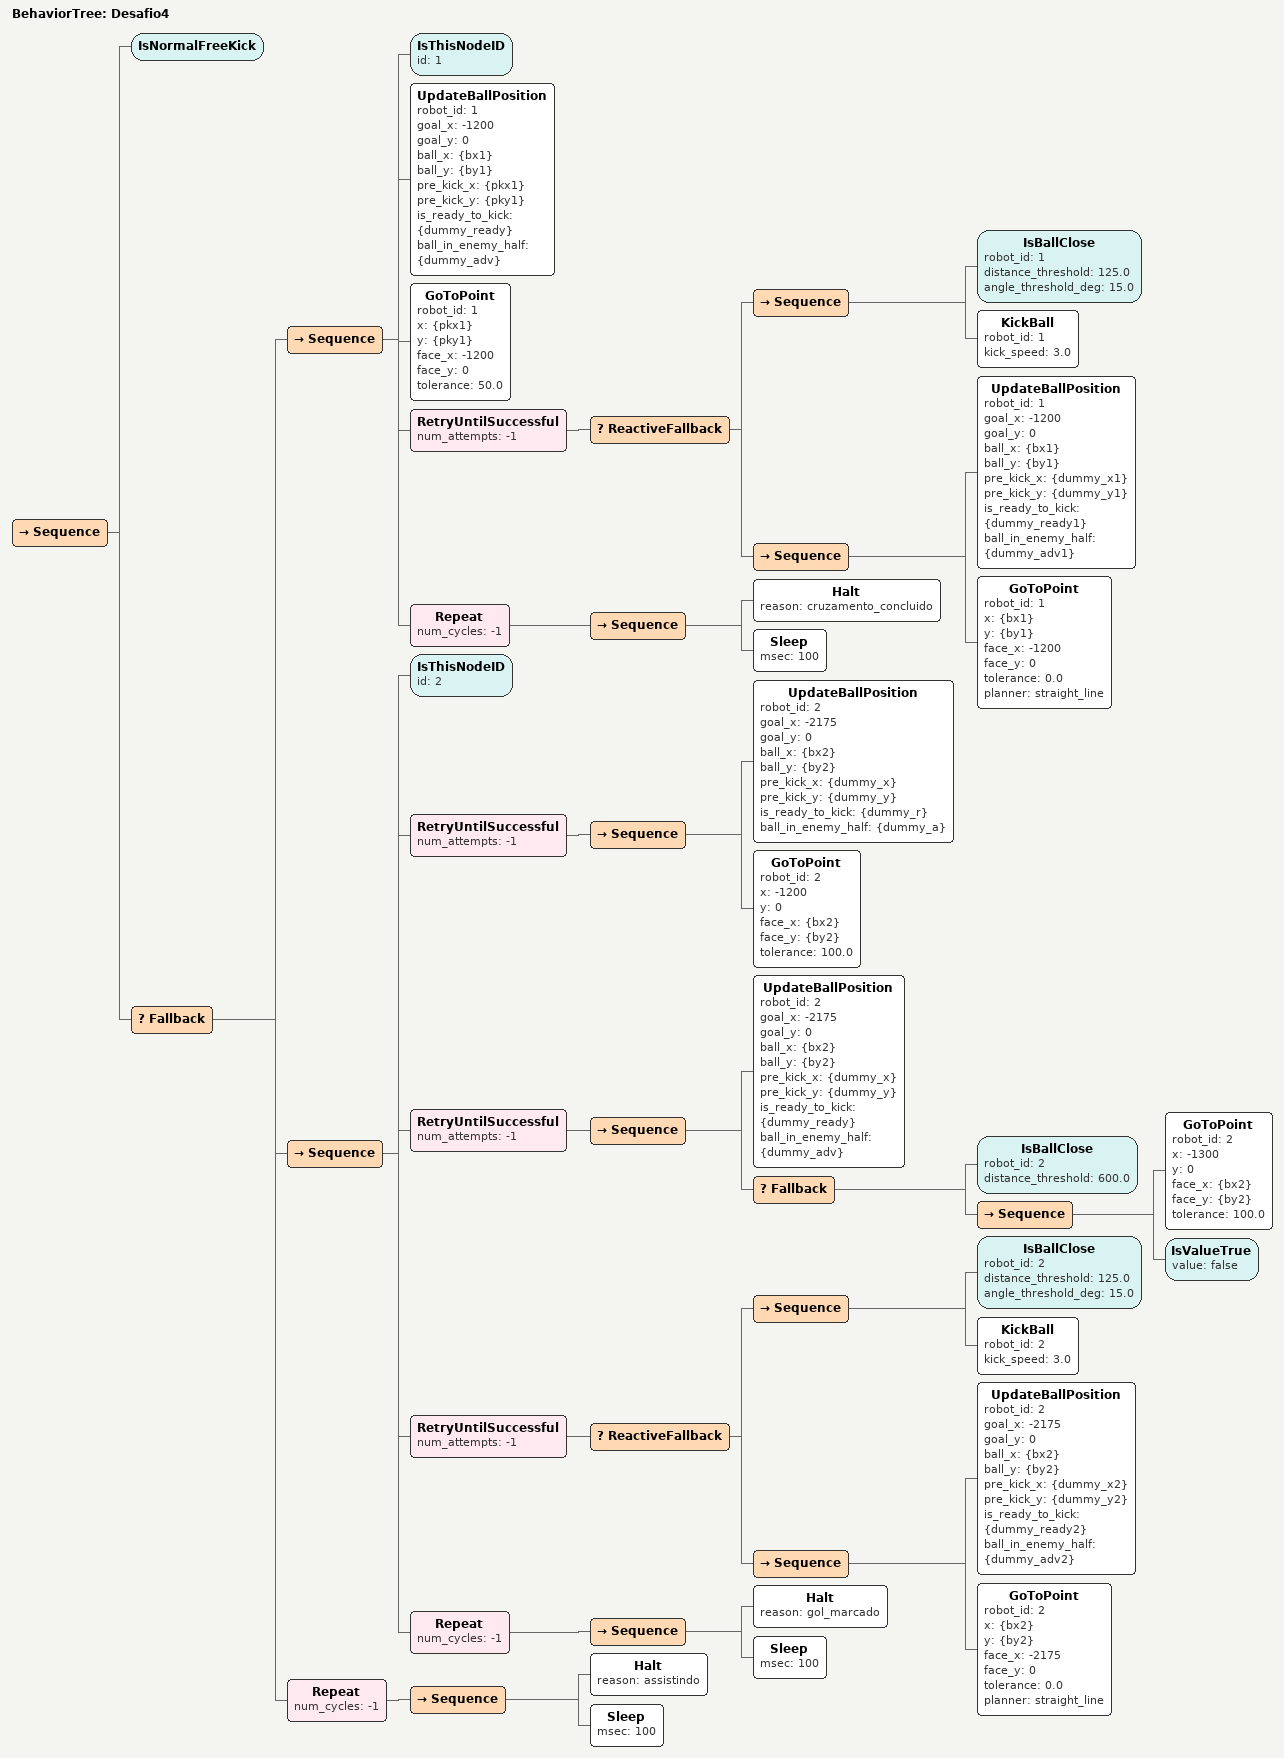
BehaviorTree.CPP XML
<root BTCPP_format="4">
    <BehaviorTree ID="Desafio4">
        <Sequence>
            <!-- 1. Gatilho do Juiz -->
            <IsNormalFreeKick/>

            <Fallback>

                <!-- ROBÔ 1 (O CRUZADOR / WINGER)                   -->
                <Sequence>
                    <IsThisNodeID id="1"/>

                    <!-- Rastreia a bola MIRANDO NA NOVA POSIÇÃO do Robô 2 (-1300, 0) -->
                    <UpdateBallPosition robot_id="1" goal_x="-1200" goal_y="0"
                                        ball_x="{bx1}" ball_y="{by1}" pre_kick_x="{pkx1}" pre_kick_y="{pky1}"
                                        is_ready_to_kick="{dummy_ready}" ball_in_enemy_half="{dummy_adv}"/>

                    <!-- Posiciona atrás da bola e alinha pro cruzamento olhando para (-1300, 0) -->
                    <GoToPoint robot_id="1" x="{pkx1}" y="{pky1}" face_x="-1200" face_y="0" tolerance="50.0"/>

                    <!-- Bote: Avança e cruza cravado na bola -->
                    <RetryUntilSuccessful num_attempts="-1">
                        <ReactiveFallback>
                            <Sequence>
                                <IsBallClose robot_id="1" distance_threshold="125.0" angle_threshold_deg="15.0"/>
                                <KickBall robot_id="1" kick_speed="3.0"/>
                            </Sequence>
                            <Sequence>
                                <!-- Atualiza o alvo durante a investida (-1300, 0) -->
                                <UpdateBallPosition robot_id="1" goal_x="-1200" goal_y="0"
                                                    ball_x="{bx1}" ball_y="{by1}" pre_kick_x="{dummy_x1}" pre_kick_y="{dummy_y1}"
                                                    is_ready_to_kick="{dummy_ready1}" ball_in_enemy_half="{dummy_adv1}"/>
                                <!-- Bote mantendo a mira na nova coordenada -->
                                <GoToPoint robot_id="1" x="{bx1}" y="{by1}" face_x="-1200" face_y="0" tolerance="0.0" planner="straight_line"/>
                            </Sequence>
                        </ReactiveFallback>
                    </RetryUntilSuccessful>

                    <!-- Cruza e sai da jogada -->
                    <Repeat num_cycles="-1">
                        <Sequence>
                            <Halt reason="cruzamento_concluido"/>
                            <Sleep msec="100"/>
                        </Sequence>
                    </Repeat>
                </Sequence>

                <!-- ROBÔ 2 (O ATACANTE DA GRANDE ÁREA)             -->
                <Sequence>
                    <IsThisNodeID id="2"/>

                    <!-- FASE 1: QUARENTENA! Obriga o robô a chegar na nova base (-1300, 0) antes de ligar o radar -->
                    <RetryUntilSuccessful num_attempts="-1">
                        <Sequence>
                            <UpdateBallPosition robot_id="2" goal_x="-2175" goal_y="0" ball_x="{bx2}" ball_y="{by2}" pre_kick_x="{dummy_x}" pre_kick_y="{dummy_y}" is_ready_to_kick="{dummy_r}" ball_in_enemy_half="{dummy_a}"/>
                            <GoToPoint robot_id="2" x="-1200" y="0" face_x="{bx2}" face_y="{by2}" tolerance="100.0"/>
                        </Sequence>
                    </RetryUntilSuccessful>

                    <!-- FASE 2: RADAR LIGADO! Espera o cruzamento chegar perto (< 600mm) olhando pra bola -->
                    <RetryUntilSuccessful num_attempts="-1">
                        <Sequence>
                            <UpdateBallPosition robot_id="2" goal_x="-2175" goal_y="0"
                                                ball_x="{bx2}" ball_y="{by2}" pre_kick_x="{dummy_x}" pre_kick_y="{dummy_y}"
                                                is_ready_to_kick="{dummy_ready}" ball_in_enemy_half="{dummy_adv}"/>
                            <Fallback>
                                <IsBallClose robot_id="2" distance_threshold="600.0"/>
                                <Sequence>
                                    <GoToPoint robot_id="2" x="-1300" y="0" face_x="{bx2}" face_y="{by2}" tolerance="100.0"/>
                                    <IsValueTrue value="false"/> <!-- Força o laço a continuar esperando -->
                                </Sequence>
                            </Fallback>
                        </Sequence>
                    </RetryUntilSuccessful>

                    <!-- FASE 3: BOLA NA ÁREA! Domina e gira pro gol (-2175, 0) para finalizar -->
                    <RetryUntilSuccessful num_attempts="-1">
                        <ReactiveFallback>
                            <Sequence>
                                <IsBallClose robot_id="2" distance_threshold="125.0" angle_threshold_deg="15.0"/>
                                <KickBall robot_id="2" kick_speed="3.0"/>
                            </Sequence>
                            <Sequence>
                                <UpdateBallPosition robot_id="2" goal_x="-2175" goal_y="0"
                                                    ball_x="{bx2}" ball_y="{by2}" pre_kick_x="{dummy_x2}" pre_kick_y="{dummy_y2}"
                                                    is_ready_to_kick="{dummy_ready2}" ball_in_enemy_half="{dummy_adv2}"/>
                                <GoToPoint robot_id="2" x="{bx2}" y="{by2}" face_x="-2175" face_y="0" tolerance="0.0" planner="straight_line"/>
                            </Sequence>
                        </ReactiveFallback>
                    </RetryUntilSuccessful>

                    <!-- Comemora o gol -->
                    <Repeat num_cycles="-1">
                        <Sequence>
                            <Halt reason="gol_marcado"/>
                            <Sleep msec="100"/>
                        </Sequence>
                    </Repeat>
                </Sequence>

                <!-- OUTROS ROBÔS (Goleiro/Zagueiro)                -->
                <Repeat num_cycles="-1">
                    <Sequence>
                        <Halt reason="assistindo"/>
                        <Sleep msec="100"/>
                    </Sequence>
                </Repeat>

            </Fallback>
        </Sequence>
    </BehaviorTree>
</root>
